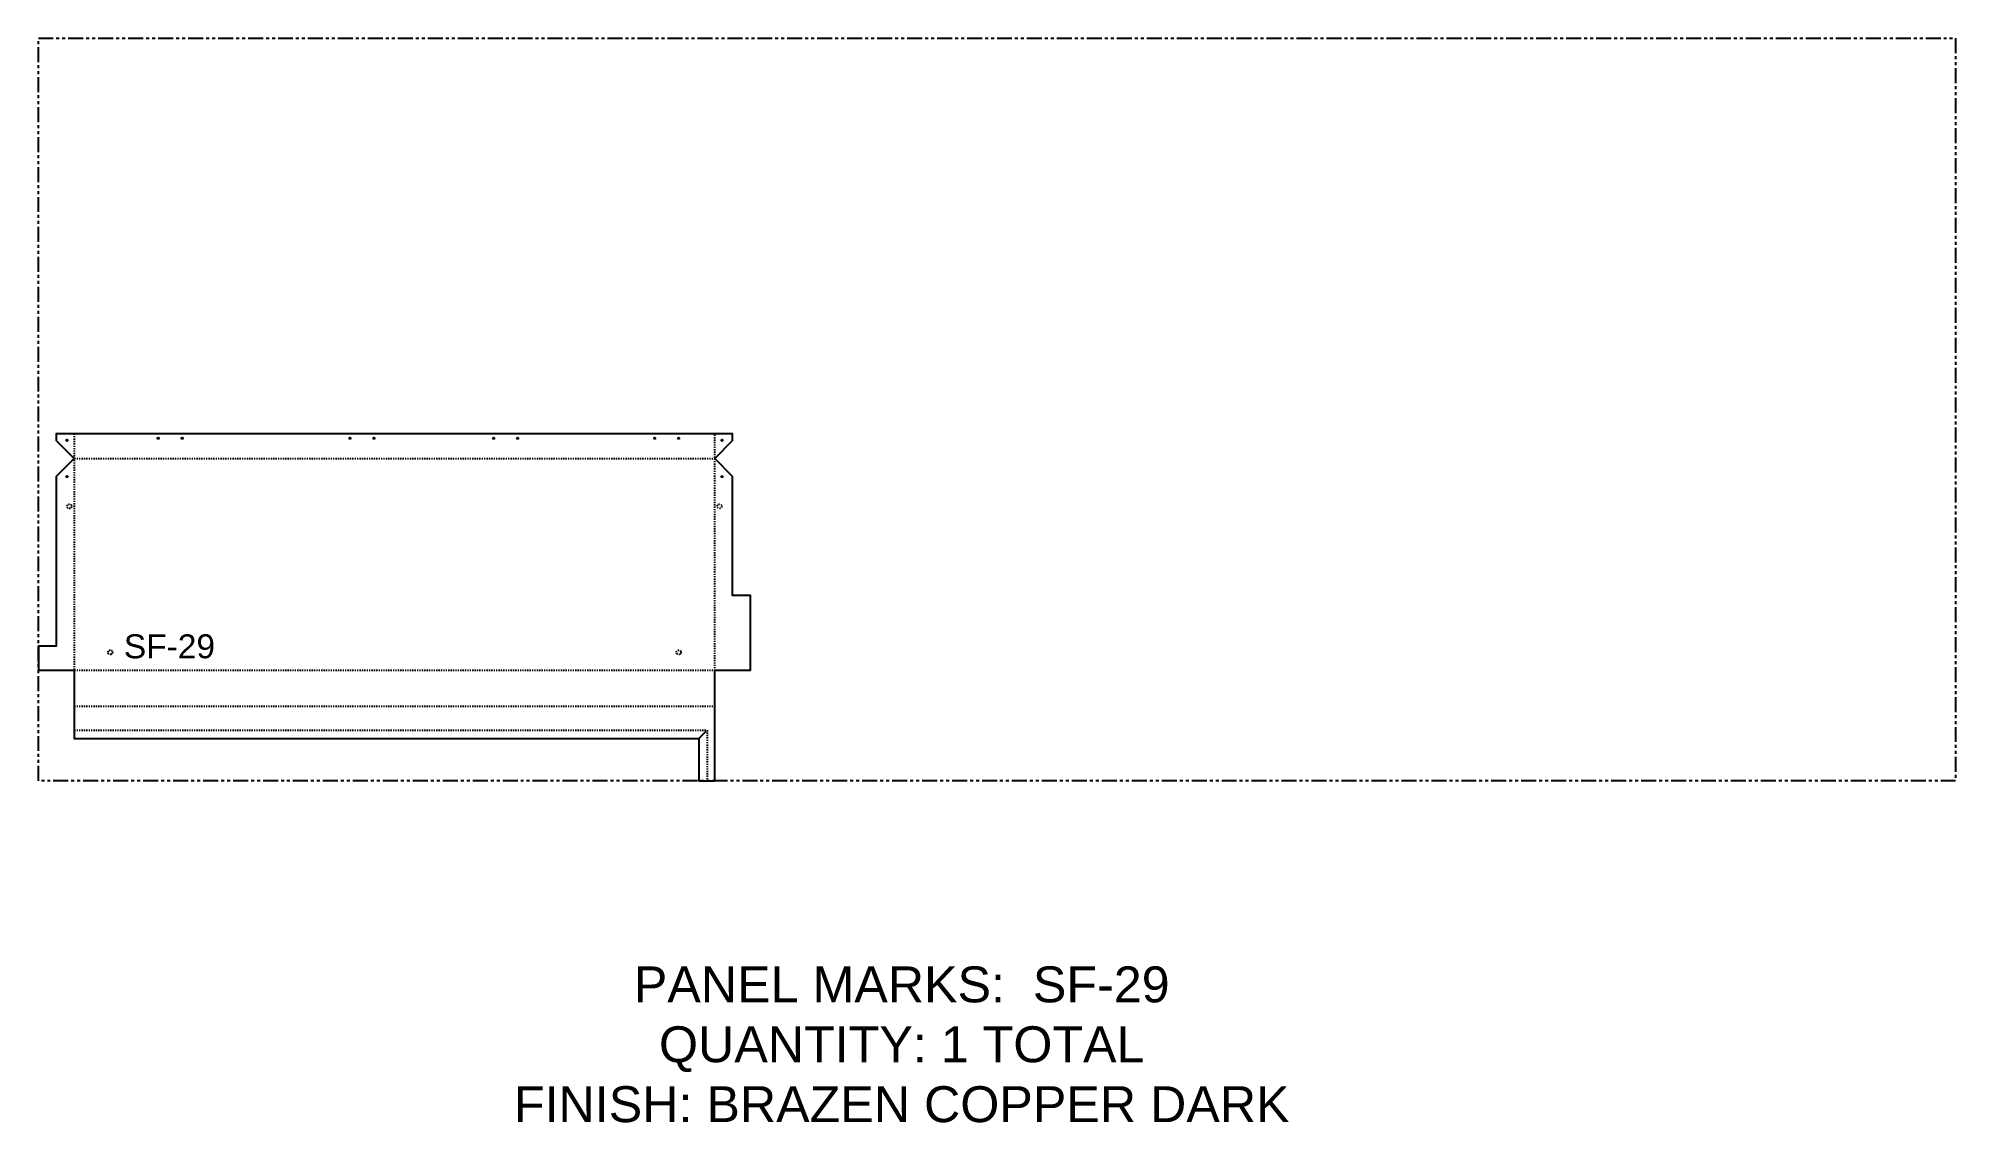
# Model space of a CAD drawing. Header units: inches. Extents: x 0 to 160, y -29 to 62.
import ezdxf

# ---------------------------------------------------------------- set-up
doc = ezdxf.new("R2010")
doc.units = ezdxf.units.IN
doc.header["$MEASUREMENT"] = 0
doc.linetypes.add('HIDDEN', pattern=[0.375, 0.25, -0.125])
doc.linetypes.add('PHANTOM', pattern=[2.5, 1.25, -0.25, 0.25, -0.25, 0.25, -0.25])
for name, color, linetype in [('CUT', 7, 'Continuous'), ('DIMS', 1, 'Continuous'), ('HOLES', 6, 'Continuous'), ('RELIEF', 82, 'Continuous'), ('ROUT', 1, 'HIDDEN'), ('SHEET', 5, 'PHANTOM'), ('TEXT', 2, 'PHANTOM'), ('WEEPS', 3, 'HIDDEN')]:
    doc.layers.add(name, color=color, linetype=linetype)
doc.styles.get("Standard").update_dxf_attribs({"font": 'arial.ttf'})

msp = doc.modelspace()

# ---------------------------------------------------------------- linework, layer by layer
at = {"layer": 'CUT', "ltscale": 0.25}
msp.add_lwpolyline([(3, 26.92), (1.5, 25.42), (1.5, 11.24), (0, 11.24), (0, 9.24), (3, 9.24), (3, 3.55), (55.13, 3.55), (55.13, 0), (56.44, 0), (56.44, 9.24), (59.44, 9.24), (59.44, 15.47), (57.94, 15.47), (57.94, 25.42), (56.44, 26.92), (57.94, 28.42), (57.94, 28.99), (1.5, 28.99), (1.5, 28.42)], close=True, dxfattribs=at)
at = {"layer": 'HOLES', "ltscale": 0.25}
for centre in [(2.38, 28.43), (10, 28.61), (12, 28.61), (26, 28.61), (28, 28.61), (38, 28.61), (40, 28.61), (51.44, 28.61), (53.44, 28.61), (57.06, 28.43), (2.38, 25.41), (57.06, 25.41)]:
    msp.add_circle(centre, 0.0625, dxfattribs=at)
at = {"layer": 'RELIEF'}
msp.add_line((55.13, 3.55), (55.72, 4.15), dxfattribs=at)
at = {"layer": 'ROUT', "ltscale": 0.25}
for p, q in [((56.44, 0), (56.44, 28.99)), ((3, 26.92), (56.44, 26.92)), ((3, 6.24), (56.44, 6.24))]:
    msp.add_line(p, q, dxfattribs=at)
for points in [[(3, 28.99), (3, 4.24), (55.81, 4.24), (55.81, 0)], [(0, 11.24), (0, 9.24), (59.44, 9.24), (59.44, 15.47)]]:
    msp.add_lwpolyline(points, dxfattribs=at)
at = {"layer": 'SHEET'}
msp.add_lwpolyline([(0, 62), (160, 62), (160, 0), (0, 0)], close=True, dxfattribs=at)
at = {"layer": 'WEEPS', "ltscale": 0.25}
for centre in [(2.59, 22.92), (56.84, 22.92), (6, 10.74), (53.44, 10.74)]:
    msp.add_circle(centre, 0.188, dxfattribs=at)

# ---------------------------------------------------------------- texts
at = {"layer": 'DIMS', "ltscale": 0.25, "insert": (10.94, 12.24), "char_height": 2, "attachment_point": 2}
msp.add_mtext_dynamic_manual_height_columns('SF-29', width=3.0859, gutter_width=10, heights=[0], dxfattribs=at)
at = {"layer": 'TEXT', "insert": (72.05, -22.01), "char_height": 3, "attachment_point": 5}
msp.add_mtext_dynamic_manual_height_columns('PANEL MARKS:  SF-29\\PQUANTITY: 1 TOTAL\\PFINISH: BRAZEN COPPER DARK', width=199.7409, gutter_width=1, heights=[0], dxfattribs=at)

doc.saveas('drawing.dxf')
